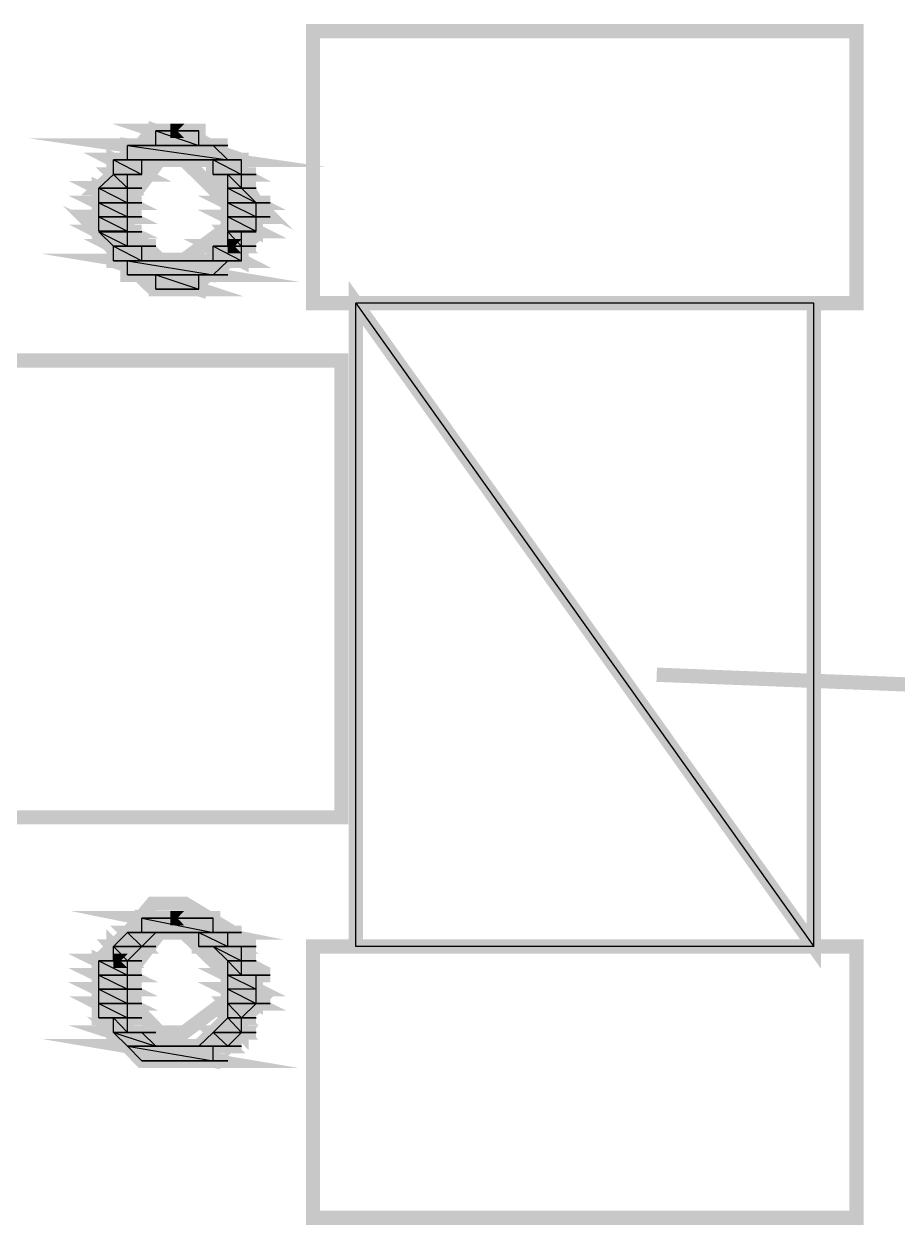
# Model space of a CAD drawing. Header units: metres. Extents: x -593 to 248, y 430 to 1024.
# Drawn here: x -248.905 to -246.314, y 814.563 to 818.125 of the extents above; entities that cross this region are included whole.
import ezdxf

# ---------------------------------------------------------------- set-up
doc = ezdxf.new("R2010")
doc.units = ezdxf.units.M
doc.header["$MEASUREMENT"] = 0
doc.layers.add('C00-00-00-BLACK', color=7, linetype='Continuous')
doc.layers.add('CFF-00-00', color=1, linetype='Continuous')

msp = doc.modelspace()

# ---------------------------------------------------------------- linework, layer by layer
at = {"layer": 'C00-00-00-BLACK', "const_width": 0.0423}
for points in [[(-248.0478, 817.2969), (-246.4368, 817.2969), (-246.4368, 818.1039), (-248.0478, 818.1039), (-248.0478, 817.2969)], [(-248.2168, 817.5529), (-248.2168, 817.5969), (-248.2968, 817.7279), (-248.4278, 817.8079), (-248.4708, 817.8079), (-248.5238, 817.8079), (-248.6828, 817.6179), (-248.6828, 817.5529), (-248.6828, 817.4999), (-248.5238, 817.3419), (-248.4708, 817.3419), (-248.4068, 817.3419), (-248.2168, 817.4999), (-248.2168, 817.5529)], [(-248.3868, 817.8079), (-248.5138, 817.8079), (-248.3868, 817.7649), (-248.3868, 817.8079)], [(-248.5138, 817.8079), (-248.3868, 817.7649), (-248.5138, 817.7649), (-248.5138, 817.8079)], [(-248.4708, 817.8079), (-248.3868, 817.8079), (-248.5138, 817.8079), (-248.4708, 817.8079)], [(-248.4298, 817.8079), (-248.4708, 817.8079), (-248.4298, 817.8079), (-248.4298, 817.8079)], [(-248.4298, 817.8079), (-248.4708, 817.8079), (-248.3868, 817.8079), (-248.4298, 817.8079)], [(-248.3438, 817.7649), (-248.5978, 817.7649), (-248.3008, 817.7219), (-248.3438, 817.7649)], [(-248.5978, 817.7649), (-248.3008, 817.7219), (-248.5978, 817.7219), (-248.5978, 817.7649)], [(-248.5558, 817.7649), (-248.3438, 817.7649), (-248.5978, 817.7649), (-248.5558, 817.7649)], [(-248.5138, 817.7649), (-248.3438, 817.7649), (-248.5558, 817.7649), (-248.5138, 817.7649)], [(-248.5558, 817.7649), (-248.3438, 817.7649), (-248.3008, 817.7649), (-248.5558, 817.7649)], [(-248.3438, 817.7649), (-248.3008, 817.7649), (-248.5558, 817.7649), (-248.3438, 817.7649)], [(-248.3438, 817.7649), (-248.5558, 817.7649), (-248.3438, 817.7649)], [(-248.3868, 817.7649), (-248.5138, 817.7649), (-248.3438, 817.7649), (-248.3868, 817.7649)], [(-248.5558, 817.7219), (-248.6398, 817.7219), (-248.5558, 817.6789), (-248.5558, 817.7219)], [(-248.6398, 817.7219), (-248.5558, 817.6789), (-248.6398, 817.6789), (-248.6398, 817.7219)], [(-248.5978, 817.7219), (-248.5558, 817.7219), (-248.6398, 817.7219), (-248.5978, 817.7219)], [(-248.6398, 817.7219), (-248.5558, 817.7219), (-248.5138, 817.7219), (-248.6398, 817.7219)], [(-248.5558, 817.7219), (-248.5138, 817.7219), (-248.6398, 817.7219), (-248.5558, 817.7219)], [(-248.3008, 817.5529), (-248.3008, 817.5949), (-248.4298, 817.7219), (-248.4708, 817.7219), (-248.5028, 817.7219), (-248.5978, 817.5949), (-248.5978, 817.5529), (-248.5978, 817.5209), (-248.5028, 817.4259), (-248.4708, 817.4259), (-248.4298, 817.4259), (-248.3008, 817.5209), (-248.3008, 817.5529)], [(-248.5978, 817.7219), (-248.3008, 817.7219), (-248.2598, 817.7219), (-248.5978, 817.7219)], [(-248.3008, 817.7219), (-248.2598, 817.7219), (-248.5978, 817.7219), (-248.3008, 817.7219)], [(-248.4708, 817.7219), (-248.4298, 817.7219), (-248.5978, 817.7219), (-248.4708, 817.7219)], [(-248.4708, 817.7219), (-248.5978, 817.7219), (-248.4298, 817.7219), (-248.4708, 817.7219)], [(-248.5138, 817.7219), (-248.4708, 817.7219), (-248.5978, 817.7219), (-248.5138, 817.7219)], [(-248.5138, 817.7219), (-248.5978, 817.7219), (-248.4708, 817.7219), (-248.5138, 817.7219)], [(-248.5138, 817.7219), (-248.5978, 817.7219), (-248.5558, 817.7219), (-248.5138, 817.7219)], [(-248.4298, 817.7219), (-248.3008, 817.7219), (-248.2598, 817.7219), (-248.4298, 817.7219)], [(-248.3008, 817.7219), (-248.2598, 817.7219), (-248.4298, 817.7219), (-248.3008, 817.7219)], [(-248.4298, 817.7219), (-248.3008, 817.7219), (-248.2598, 817.7219), (-248.4298, 817.7219)], [(-248.3008, 817.7219), (-248.2598, 817.7219), (-248.4298, 817.7219), (-248.3008, 817.7219)], [(-248.3008, 817.7219), (-248.4298, 817.7219), (-248.3008, 817.7219)], [(-248.4298, 817.7219), (-248.3008, 817.7219), (-248.3868, 817.7219), (-248.4298, 817.7219)], [(-248.2598, 817.7219), (-248.3438, 817.7219), (-248.2598, 817.6789), (-248.2598, 817.7219)], [(-248.3868, 817.7219), (-248.3008, 817.7219), (-248.2598, 817.7219), (-248.3868, 817.7219)], [(-248.3008, 817.7219), (-248.2598, 817.7219), (-248.3868, 817.7219), (-248.3008, 817.7219)], [(-248.3008, 817.7219), (-248.3868, 817.7219), (-248.2598, 817.7219), (-248.3008, 817.7219)], [(-248.3868, 817.7219), (-248.2598, 817.7219), (-248.3438, 817.7219), (-248.3868, 817.7219)], [(-248.3438, 817.7219), (-248.2598, 817.6789), (-248.3438, 817.6789), (-248.3438, 817.7219)], [(-248.6398, 817.6789), (-248.5978, 817.6379), (-248.6828, 817.6379), (-248.6398, 817.6789)], [(-248.5978, 817.6789), (-248.6398, 817.6789), (-248.5978, 817.6379), (-248.5978, 817.6789)], [(-248.5978, 817.6789), (-248.5558, 817.6789), (-248.6398, 817.6789), (-248.5978, 817.6789)], [(-248.5978, 817.6789), (-248.6398, 817.6789), (-248.5558, 817.6789), (-248.5978, 817.6789)], [(-248.6398, 817.6789), (-248.5978, 817.6789), (-248.5558, 817.6789), (-248.6398, 817.6789)], [(-248.5978, 817.6789), (-248.5558, 817.6789), (-248.6398, 817.6789), (-248.5978, 817.6789)], [(-248.3438, 817.6789), (-248.2598, 817.6789), (-248.2168, 817.6789), (-248.3438, 817.6789)], [(-248.2598, 817.6789), (-248.2168, 817.6789), (-248.3438, 817.6789), (-248.2598, 817.6789)], [(-248.2598, 817.6789), (-248.3438, 817.6789), (-248.2598, 817.6789)], [(-248.3438, 817.6789), (-248.2598, 817.6789), (-248.3008, 817.6789), (-248.3438, 817.6789)], [(-248.2598, 817.6789), (-248.3008, 817.6789), (-248.2598, 817.6379), (-248.2598, 817.6789)], [(-248.3008, 817.6789), (-248.2598, 817.6379), (-248.3008, 817.6379), (-248.3008, 817.6789)], [(-248.6828, 817.6379), (-248.5978, 817.5949), (-248.6828, 817.5949), (-248.6828, 817.6379)], [(-248.2598, 817.6379), (-248.3008, 817.6379), (-248.2168, 817.5949), (-248.2598, 817.6379)], [(-248.3008, 817.6379), (-248.2168, 817.5949), (-248.3008, 817.5949), (-248.3008, 817.6379)], [(-248.5978, 817.6379), (-248.6828, 817.6379), (-248.5978, 817.5949), (-248.5978, 817.6379)], [(-248.6828, 817.6379), (-248.5978, 817.6379), (-248.5558, 817.6379), (-248.6828, 817.6379)], [(-248.5978, 817.6379), (-248.5558, 817.6379), (-248.6828, 817.6379), (-248.5978, 817.6379)], [(-248.6828, 817.6379), (-248.5978, 817.6379), (-248.5558, 817.6379), (-248.6828, 817.6379)], [(-248.5978, 817.6379), (-248.5558, 817.6379), (-248.6828, 817.6379), (-248.5978, 817.6379)], [(-248.6828, 817.5949), (-248.5978, 817.5529), (-248.6828, 817.5529), (-248.6828, 817.5949)], [(-248.3008, 817.6379), (-248.2598, 817.6379), (-248.2168, 817.6379), (-248.3008, 817.6379)], [(-248.2598, 817.6379), (-248.2168, 817.6379), (-248.3008, 817.6379), (-248.2598, 817.6379)], [(-248.3008, 817.5949), (-248.2168, 817.5529), (-248.3008, 817.5529), (-248.3008, 817.5949)], [(-248.5978, 817.5949), (-248.6828, 817.5949), (-248.5978, 817.5529), (-248.5978, 817.5949)], [(-248.6828, 817.5949), (-248.5978, 817.5949), (-248.5558, 817.5949), (-248.6828, 817.5949)], [(-248.5978, 817.5949), (-248.5558, 817.5949), (-248.6828, 817.5949), (-248.5978, 817.5949)], [(-248.2168, 817.5949), (-248.3008, 817.5949), (-248.2168, 817.5529), (-248.2168, 817.5949)], [(-248.3008, 817.5949), (-248.2168, 817.5949), (-248.1748, 817.5949), (-248.3008, 817.5949)], [(-248.2168, 817.5949), (-248.1748, 817.5949), (-248.3008, 817.5949), (-248.2168, 817.5949)], [(-248.6828, 817.5089), (-248.5978, 817.4659), (-248.6398, 817.4659), (-248.6828, 817.5089)], [(-248.5978, 817.5529), (-248.6828, 817.5529), (-248.5978, 817.5109), (-248.5978, 817.5529)], [(-248.6828, 817.5529), (-248.5978, 817.5109), (-248.6828, 817.5109), (-248.6828, 817.5529)], [(-248.6828, 817.5529), (-248.5978, 817.5529), (-248.5558, 817.5529), (-248.6828, 817.5529)], [(-248.5978, 817.5529), (-248.5558, 817.5529), (-248.6828, 817.5529), (-248.5978, 817.5529)], [(-248.2168, 817.5529), (-248.3008, 817.5529), (-248.2168, 817.5109), (-248.2168, 817.5529)], [(-248.3008, 817.5529), (-248.2168, 817.5109), (-248.3008, 817.5109), (-248.3008, 817.5529)], [(-248.3008, 817.5529), (-248.2168, 817.5529), (-248.1748, 817.5529), (-248.3008, 817.5529)], [(-248.2168, 817.5529), (-248.1748, 817.5529), (-248.3008, 817.5529), (-248.2168, 817.5529)], [(-248.3008, 817.5089), (-248.2598, 817.4659), (-248.3008, 817.4659), (-248.3008, 817.5089)], [(-248.5978, 817.5089), (-248.6828, 817.5089), (-248.5978, 817.4659), (-248.5978, 817.5089)], [(-248.6828, 817.5089), (-248.5978, 817.5089), (-248.5558, 817.5089), (-248.6828, 817.5089)], [(-248.5978, 817.5089), (-248.5558, 817.5089), (-248.6828, 817.5089), (-248.5978, 817.5089)], [(-248.6828, 817.5089), (-248.5978, 817.5089), (-248.5558, 817.5089), (-248.6828, 817.5089)], [(-248.5978, 817.5089), (-248.5558, 817.5089), (-248.6828, 817.5089), (-248.5978, 817.5089)], [(-248.2598, 817.5089), (-248.3008, 817.5089), (-248.2598, 817.4659), (-248.2598, 817.5089)], [(-248.2598, 817.5089), (-248.2168, 817.5089), (-248.3008, 817.5089), (-248.2598, 817.5089)], [(-248.2598, 817.5089), (-248.3008, 817.5089), (-248.2168, 817.5089), (-248.2598, 817.5089)], [(-248.3008, 817.5089), (-248.2598, 817.5089), (-248.2168, 817.5089), (-248.3008, 817.5089)], [(-248.2598, 817.5089), (-248.2168, 817.5089), (-248.3008, 817.5089), (-248.2598, 817.5089)], [(-248.5558, 817.4659), (-248.6398, 817.4659), (-248.5558, 817.4229), (-248.5558, 817.4659)], [(-248.6398, 817.4659), (-248.5558, 817.4229), (-248.6398, 817.4229), (-248.6398, 817.4659)], [(-248.6398, 817.4659), (-248.5978, 817.4659), (-248.5558, 817.4659), (-248.6398, 817.4659)], [(-248.5978, 817.4659), (-248.5558, 817.4659), (-248.6398, 817.4659), (-248.5978, 817.4659)], [(-248.5558, 817.4659), (-248.5138, 817.4659), (-248.6398, 817.4659), (-248.5558, 817.4659)], [(-248.5558, 817.4659), (-248.6398, 817.4659), (-248.5978, 817.4659), (-248.5558, 817.4659)], [(-248.2598, 817.4659), (-248.3438, 817.4659), (-248.2598, 817.4229), (-248.2598, 817.4659)], [(-248.3438, 817.4659), (-248.2598, 817.4229), (-248.3438, 817.4229), (-248.3438, 817.4659)], [(-248.3008, 817.4659), (-248.2598, 817.4659), (-248.3438, 817.4659), (-248.3008, 817.4659)], [(-248.3438, 817.4659), (-248.2598, 817.4659), (-248.2168, 817.4659), (-248.3438, 817.4659)], [(-248.2598, 817.4659), (-248.2168, 817.4659), (-248.3438, 817.4659), (-248.2598, 817.4659)], [(-248.2598, 817.4659), (-248.3008, 817.4659), (-248.2598, 817.4659)], [(-248.3008, 817.4229), (-248.5978, 817.4229), (-248.3438, 817.3809), (-248.3008, 817.4229)], [(-248.6398, 817.4229), (-248.5558, 817.4229), (-248.5138, 817.4229), (-248.6398, 817.4229)], [(-248.5558, 817.4229), (-248.5138, 817.4229), (-248.6398, 817.4229), (-248.5558, 817.4229)], [(-248.5558, 817.4229), (-248.6398, 817.4229), (-248.5138, 817.4229), (-248.5558, 817.4229)], [(-248.6398, 817.4229), (-248.5138, 817.4229), (-248.5978, 817.4229), (-248.6398, 817.4229)], [(-248.5978, 817.4229), (-248.3438, 817.3809), (-248.5978, 817.3809), (-248.5978, 817.4229)], [(-248.4708, 817.4229), (-248.4298, 817.4229), (-248.5978, 817.4229), (-248.4708, 817.4229)], [(-248.4708, 817.4229), (-248.5978, 817.4229), (-248.5138, 817.4229), (-248.4708, 817.4229)], [(-248.4298, 817.4229), (-248.3868, 817.4229), (-248.5978, 817.4229), (-248.4298, 817.4229)], [(-248.4298, 817.4229), (-248.5978, 817.4229), (-248.4708, 817.4229), (-248.4298, 817.4229)], [(-248.5978, 817.4229), (-248.3008, 817.4229), (-248.2598, 817.4229), (-248.5978, 817.4229)], [(-248.3008, 817.4229), (-248.2598, 817.4229), (-248.5978, 817.4229), (-248.3008, 817.4229)], [(-248.3868, 817.4229), (-248.3008, 817.4229), (-248.4298, 817.4229), (-248.3868, 817.4229)], [(-248.4298, 817.4229), (-248.3008, 817.4229), (-248.2598, 817.4229), (-248.4298, 817.4229)], [(-248.3008, 817.4229), (-248.2598, 817.4229), (-248.4298, 817.4229), (-248.3008, 817.4229)], [(-248.3438, 817.4229), (-248.3008, 817.4229), (-248.3868, 817.4229), (-248.3438, 817.4229)], [(-248.3868, 817.4229), (-248.3008, 817.4229), (-248.2598, 817.4229), (-248.3868, 817.4229)], [(-248.3008, 817.4229), (-248.2598, 817.4229), (-248.3868, 817.4229), (-248.3008, 817.4229)], [(-248.3008, 817.4229), (-248.3868, 817.4229), (-248.3008, 817.4229)], [(-248.2598, 817.4229), (-248.3438, 817.4229), (-248.3008, 817.4229), (-248.2598, 817.4229)], [(-248.3868, 817.3809), (-248.5138, 817.3809), (-248.3868, 817.3389), (-248.3868, 817.3809)], [(-248.3438, 817.3809), (-248.5978, 817.3809), (-248.3438, 817.3809)], [(-248.5978, 817.3809), (-248.3438, 817.3809), (-248.5558, 817.3809), (-248.5978, 817.3809)], [(-248.5558, 817.3809), (-248.3438, 817.3809), (-248.3008, 817.3809), (-248.5558, 817.3809)], [(-248.3438, 817.3809), (-248.3008, 817.3809), (-248.5558, 817.3809), (-248.3438, 817.3809)], [(-248.3438, 817.3809), (-248.5558, 817.3809), (-248.3868, 817.3809), (-248.3438, 817.3809)], [(-248.5558, 817.3809), (-248.3868, 817.3809), (-248.5138, 817.3809), (-248.5558, 817.3809)], [(-248.5138, 817.3809), (-248.3868, 817.3389), (-248.5138, 817.3389), (-248.5138, 817.3809)], [(-248.4298, 817.3389), (-248.4708, 817.3389), (-248.5138, 817.3389), (-248.4298, 817.3389)], [(-248.5138, 817.3389), (-248.3868, 817.3389), (-248.4298, 817.3389), (-248.5138, 817.3389)], [(-248.4298, 817.3389), (-248.3868, 817.3389), (-248.4708, 817.3389), (-248.4298, 817.3389)], [(-247.9208, 817.2969), (-246.5628, 815.3889), (-247.9208, 815.3889), (-247.9208, 817.2969)], [(-246.5628, 817.2969), (-247.9208, 817.2969), (-246.5628, 815.3889), (-246.5628, 817.2969)], [(-248.2168, 815.2619), (-248.2168, 815.3069), (-248.2968, 815.4369), (-248.4278, 815.5159), (-248.4708, 815.5159), (-248.5238, 815.5159), (-248.6828, 815.3259), (-248.6828, 815.2619), (-248.6828, 815.2099), (-248.5238, 815.0499), (-248.4708, 815.0499), (-248.4068, 815.0499), (-248.2168, 815.2099), (-248.2168, 815.2619)], [(-248.3438, 815.4729), (-248.5558, 815.4729), (-248.3438, 815.4299), (-248.3438, 815.4729)], [(-248.5558, 815.4729), (-248.3438, 815.4299), (-248.5558, 815.4299), (-248.5558, 815.4729)], [(-248.5138, 815.4729), (-248.3438, 815.4729), (-248.5558, 815.4729), (-248.5138, 815.4729)], [(-248.4708, 815.4729), (-248.3868, 815.4729), (-248.5138, 815.4729), (-248.4708, 815.4729)], [(-248.5138, 815.4729), (-248.3868, 815.4729), (-248.3438, 815.4729), (-248.5138, 815.4729)], [(-248.3868, 815.4729), (-248.3438, 815.4729), (-248.5138, 815.4729), (-248.3868, 815.4729)], [(-248.3868, 815.4729), (-248.5138, 815.4729), (-248.3438, 815.4729), (-248.3868, 815.4729)], [(-248.4298, 815.4729), (-248.4708, 815.4729), (-248.4298, 815.4729), (-248.4298, 815.4729)], [(-248.4298, 815.4729), (-248.4708, 815.4729), (-248.3868, 815.4729), (-248.4298, 815.4729)], [(-248.5978, 815.4299), (-248.5558, 815.3889), (-248.6398, 815.3889), (-248.5978, 815.4299)], [(-248.3438, 815.3889), (-248.2598, 815.3459), (-248.3008, 815.3459), (-248.3438, 815.3889)], [(-248.3868, 815.4299), (-248.3008, 815.3889), (-248.3868, 815.3889), (-248.3868, 815.4299)], [(-248.6398, 815.3889), (-248.5978, 815.3459), (-248.6398, 815.3459), (-248.6398, 815.3889)], [(-248.5138, 815.4299), (-248.5978, 815.4299), (-248.5558, 815.3889), (-248.5138, 815.4299)], [(-248.3008, 815.2619), (-248.3008, 815.3049), (-248.4298, 815.4299), (-248.4708, 815.4299), (-248.5028, 815.4299), (-248.5978, 815.3049), (-248.5978, 815.2619), (-248.5978, 815.2309), (-248.5028, 815.1339), (-248.4708, 815.1339), (-248.4298, 815.1339), (-248.3008, 815.2309), (-248.3008, 815.2619)], [(-248.5558, 815.4299), (-248.3438, 815.4299), (-248.5978, 815.4299), (-248.5558, 815.4299)], [(-248.3008, 815.4299), (-248.2598, 815.4299), (-248.5978, 815.4299), (-248.3008, 815.4299)], [(-248.3008, 815.4299), (-248.5978, 815.4299), (-248.3438, 815.4299), (-248.3008, 815.4299)], [(-248.5978, 815.4299), (-248.3008, 815.4299), (-248.2598, 815.4299), (-248.5978, 815.4299)], [(-248.3008, 815.4299), (-248.2598, 815.4299), (-248.5978, 815.4299), (-248.3008, 815.4299)], [(-248.4708, 815.4299), (-248.4298, 815.4299), (-248.5978, 815.4299), (-248.4708, 815.4299)], [(-248.4708, 815.4299), (-248.5978, 815.4299), (-248.4298, 815.4299), (-248.4708, 815.4299)], [(-248.5138, 815.4299), (-248.4708, 815.4299), (-248.5978, 815.4299), (-248.5138, 815.4299)], [(-248.5138, 815.4299), (-248.5978, 815.4299), (-248.4708, 815.4299), (-248.5138, 815.4299)], [(-248.3438, 815.4299), (-248.5558, 815.4299), (-248.3438, 815.4299)], [(-248.3008, 815.4299), (-248.3868, 815.4299), (-248.3008, 815.3889), (-248.3008, 815.4299)], [(-248.4298, 815.4299), (-248.3008, 815.4299), (-248.2598, 815.4299), (-248.4298, 815.4299)], [(-248.3008, 815.4299), (-248.2598, 815.4299), (-248.4298, 815.4299), (-248.3008, 815.4299)], [(-248.3008, 815.4299), (-248.4298, 815.4299), (-248.3008, 815.4299)], [(-248.4298, 815.4299), (-248.3008, 815.4299), (-248.3868, 815.4299), (-248.4298, 815.4299)], [(-248.5558, 815.3889), (-248.6398, 815.3889), (-248.5978, 815.3459), (-248.5558, 815.3889)], [(-248.6398, 815.3889), (-248.5558, 815.3889), (-248.5138, 815.3889), (-248.6398, 815.3889)], [(-248.5558, 815.3889), (-248.5138, 815.3889), (-248.6398, 815.3889), (-248.5558, 815.3889)], [(-248.6398, 815.3889), (-248.5558, 815.3889), (-248.5138, 815.3889), (-248.6398, 815.3889)], [(-248.5558, 815.3889), (-248.5138, 815.3889), (-248.6398, 815.3889), (-248.5558, 815.3889)], [(-248.2598, 815.3889), (-248.3438, 815.3889), (-248.2598, 815.3459), (-248.2598, 815.3889)], [(-248.3008, 815.3889), (-248.3868, 815.3889), (-248.2598, 815.3889), (-248.3008, 815.3889)], [(-248.3868, 815.3889), (-248.2598, 815.3889), (-248.3438, 815.3889), (-248.3868, 815.3889)], [(-248.3438, 815.3889), (-248.2598, 815.3889), (-248.2168, 815.3889), (-248.3438, 815.3889)], [(-248.2598, 815.3889), (-248.2168, 815.3889), (-248.3438, 815.3889), (-248.2598, 815.3889)], [(-248.3438, 815.3889), (-248.2598, 815.3889), (-248.2168, 815.3889), (-248.3438, 815.3889)], [(-248.2598, 815.3889), (-248.2168, 815.3889), (-248.3438, 815.3889), (-248.2598, 815.3889)], [(-248.3008, 815.3459), (-248.2598, 815.3039), (-248.3008, 815.3039), (-248.3008, 815.3459)], [(-248.0478, 814.5839), (-246.4368, 814.5839), (-246.4368, 815.3889), (-248.0478, 815.3889), (-248.0478, 814.5839)], [(-248.5978, 815.3459), (-248.6828, 815.3459), (-248.5978, 815.3039), (-248.5978, 815.3459)], [(-248.6828, 815.3459), (-248.5978, 815.3039), (-248.6828, 815.3039), (-248.6828, 815.3459)], [(-248.6398, 815.3459), (-248.5978, 815.3459), (-248.6828, 815.3459), (-248.6398, 815.3459)], [(-248.6398, 815.3459), (-248.5978, 815.3459), (-248.5558, 815.3459), (-248.6398, 815.3459)], [(-248.5978, 815.3459), (-248.5558, 815.3459), (-248.6398, 815.3459), (-248.5978, 815.3459)], [(-248.5978, 815.3459), (-248.6398, 815.3459), (-248.5978, 815.3459)], [(-248.2598, 815.3459), (-248.3008, 815.3459), (-248.2598, 815.3039), (-248.2598, 815.3459)], [(-248.3008, 815.3459), (-248.2598, 815.3459), (-248.2168, 815.3459), (-248.3008, 815.3459)], [(-248.2598, 815.3459), (-248.2168, 815.3459), (-248.3008, 815.3459), (-248.2598, 815.3459)], [(-248.5978, 815.3039), (-248.6828, 815.3039), (-248.5978, 815.2619), (-248.5978, 815.3039)], [(-248.6828, 815.3039), (-248.5978, 815.2619), (-248.6828, 815.2619), (-248.6828, 815.3039)], [(-248.6828, 815.3039), (-248.5978, 815.3039), (-248.5558, 815.3039), (-248.6828, 815.3039)], [(-248.5978, 815.3039), (-248.5558, 815.3039), (-248.6828, 815.3039), (-248.5978, 815.3039)], [(-248.2168, 815.3039), (-248.3008, 815.3039), (-248.2168, 815.2619), (-248.2168, 815.3039)], [(-248.3008, 815.3039), (-248.2168, 815.2619), (-248.3008, 815.2619), (-248.3008, 815.3039)], [(-248.2168, 815.3039), (-248.1748, 815.3039), (-248.3008, 815.3039), (-248.2168, 815.3039)], [(-248.2168, 815.3039), (-248.3008, 815.3039), (-248.2598, 815.3039), (-248.2168, 815.3039)], [(-248.3008, 815.3039), (-248.2168, 815.3039), (-248.1748, 815.3039), (-248.3008, 815.3039)], [(-248.2168, 815.3039), (-248.1748, 815.3039), (-248.3008, 815.3039), (-248.2168, 815.3039)], [(-248.5978, 815.2619), (-248.6828, 815.2619), (-248.5978, 815.2199), (-248.5978, 815.2619)], [(-248.6828, 815.2619), (-248.5978, 815.2199), (-248.6828, 815.2199), (-248.6828, 815.2619)], [(-248.6828, 815.2619), (-248.5978, 815.2619), (-248.5558, 815.2619), (-248.6828, 815.2619)], [(-248.5978, 815.2619), (-248.5558, 815.2619), (-248.6828, 815.2619), (-248.5978, 815.2619)], [(-248.6828, 815.2619), (-248.5978, 815.2619), (-248.5558, 815.2619), (-248.6828, 815.2619)], [(-248.5978, 815.2619), (-248.5558, 815.2619), (-248.6828, 815.2619), (-248.5978, 815.2619)], [(-248.2168, 815.2619), (-248.3008, 815.2619), (-248.2168, 815.2199), (-248.2168, 815.2619)], [(-248.3008, 815.2619), (-248.2168, 815.2199), (-248.3008, 815.2199), (-248.3008, 815.2619)], [(-248.5978, 815.2199), (-248.6828, 815.2199), (-248.5978, 815.1769), (-248.5978, 815.2199)], [(-248.6828, 815.2199), (-248.5978, 815.1769), (-248.6828, 815.1769), (-248.6828, 815.2199)], [(-248.6828, 815.2199), (-248.5978, 815.2199), (-248.5558, 815.2199), (-248.6828, 815.2199)], [(-248.5978, 815.2199), (-248.5558, 815.2199), (-248.6828, 815.2199), (-248.5978, 815.2199)], [(-248.2168, 815.2199), (-248.3008, 815.2199), (-248.2598, 815.1769), (-248.2168, 815.2199)], [(-248.3008, 815.2199), (-248.2598, 815.1769), (-248.3008, 815.1769), (-248.3008, 815.2199)], [(-248.3008, 815.2199), (-248.2168, 815.2199), (-248.1748, 815.2199), (-248.3008, 815.2199)], [(-248.2168, 815.2199), (-248.1748, 815.2199), (-248.3008, 815.2199), (-248.2168, 815.2199)], [(-248.6398, 815.1769), (-248.5978, 815.1339), (-248.6398, 815.1339), (-248.6398, 815.1769)], [(-248.3008, 815.1769), (-248.2598, 815.1339), (-248.3438, 815.1339), (-248.3008, 815.1769)], [(-248.6398, 815.1339), (-248.5138, 815.0929), (-248.5978, 815.0929), (-248.6398, 815.1339)], [(-248.6828, 815.1769), (-248.5978, 815.1769), (-248.5558, 815.1769), (-248.6828, 815.1769)], [(-248.5978, 815.1769), (-248.5558, 815.1769), (-248.6828, 815.1769), (-248.5978, 815.1769)], [(-248.5978, 815.1769), (-248.6828, 815.1769), (-248.5978, 815.1769)], [(-248.6828, 815.1769), (-248.5978, 815.1769), (-248.6398, 815.1769), (-248.6828, 815.1769)], [(-248.5978, 815.1769), (-248.6398, 815.1769), (-248.5978, 815.1339), (-248.5978, 815.1769)], [(-248.2598, 815.1769), (-248.3008, 815.1769), (-248.2598, 815.1339), (-248.2598, 815.1769)], [(-248.3008, 815.1769), (-248.2598, 815.1769), (-248.2168, 815.1769), (-248.3008, 815.1769)], [(-248.2598, 815.1769), (-248.2168, 815.1769), (-248.3008, 815.1769), (-248.2598, 815.1769)], [(-248.3008, 815.1769), (-248.2598, 815.1769), (-248.2168, 815.1769), (-248.3008, 815.1769)], [(-248.2598, 815.1769), (-248.2168, 815.1769), (-248.3008, 815.1769), (-248.2598, 815.1769)], [(-248.5558, 815.1339), (-248.6398, 815.1339), (-248.5138, 815.0929), (-248.5558, 815.1339)], [(-248.5558, 815.1339), (-248.5138, 815.1339), (-248.6398, 815.1339), (-248.5558, 815.1339)], [(-248.5558, 815.1339), (-248.6398, 815.1339), (-248.5978, 815.1339), (-248.5558, 815.1339)], [(-248.6398, 815.1339), (-248.5558, 815.1339), (-248.5138, 815.1339), (-248.6398, 815.1339)], [(-248.5558, 815.1339), (-248.5138, 815.1339), (-248.6398, 815.1339), (-248.5558, 815.1339)], [(-248.6398, 815.1339), (-248.5558, 815.1339), (-248.5138, 815.1339), (-248.6398, 815.1339)], [(-248.5558, 815.1339), (-248.5138, 815.1339), (-248.6398, 815.1339), (-248.5558, 815.1339)], [(-248.3438, 815.1339), (-248.3008, 815.0929), (-248.3868, 815.0929), (-248.3438, 815.1339)], [(-248.2598, 815.1339), (-248.3438, 815.1339), (-248.3008, 815.0929), (-248.2598, 815.1339)], [(-248.3438, 815.1339), (-248.2598, 815.1339), (-248.2168, 815.1339), (-248.3438, 815.1339)], [(-248.2598, 815.1339), (-248.2168, 815.1339), (-248.3438, 815.1339), (-248.2598, 815.1339)], [(-248.3438, 815.1339), (-248.2598, 815.1339), (-248.2168, 815.1339), (-248.3438, 815.1339)], [(-248.2598, 815.1339), (-248.2168, 815.1339), (-248.3438, 815.1339), (-248.2598, 815.1339)], [(-248.3438, 815.0929), (-248.5978, 815.0929), (-248.3438, 815.0499), (-248.3438, 815.0929)], [(-248.5978, 815.0929), (-248.3438, 815.0499), (-248.5558, 815.0499), (-248.5978, 815.0929)], [(-248.4708, 815.0929), (-248.4298, 815.0929), (-248.5978, 815.0929), (-248.4708, 815.0929)], [(-248.4708, 815.0929), (-248.5978, 815.0929), (-248.5138, 815.0929), (-248.4708, 815.0929)], [(-248.4298, 815.0929), (-248.3868, 815.0929), (-248.5978, 815.0929), (-248.4298, 815.0929)], [(-248.4298, 815.0929), (-248.5978, 815.0929), (-248.4708, 815.0929), (-248.4298, 815.0929)], [(-248.5978, 815.0929), (-248.3008, 815.0929), (-248.2598, 815.0929), (-248.5978, 815.0929)], [(-248.3008, 815.0929), (-248.2598, 815.0929), (-248.5978, 815.0929), (-248.3008, 815.0929)], [(-248.3438, 815.0929), (-248.3008, 815.0929), (-248.5978, 815.0929), (-248.3438, 815.0929)], [(-248.3438, 815.0929), (-248.5978, 815.0929), (-248.3008, 815.0929), (-248.3438, 815.0929)], [(-248.3868, 815.0929), (-248.3008, 815.0929), (-248.4298, 815.0929), (-248.3868, 815.0929)], [(-248.4298, 815.0929), (-248.3008, 815.0929), (-248.2598, 815.0929), (-248.4298, 815.0929)], [(-248.3008, 815.0929), (-248.2598, 815.0929), (-248.4298, 815.0929), (-248.3008, 815.0929)], [(-248.4298, 815.0929), (-248.3008, 815.0929), (-248.2598, 815.0929), (-248.4298, 815.0929)], [(-248.3008, 815.0929), (-248.2598, 815.0929), (-248.4298, 815.0929), (-248.3008, 815.0929)], [(-248.3868, 815.0929), (-248.3008, 815.0929), (-248.2598, 815.0929), (-248.3868, 815.0929)], [(-248.3008, 815.0929), (-248.2598, 815.0929), (-248.3868, 815.0929), (-248.3008, 815.0929)], [(-248.3008, 815.0929), (-248.3868, 815.0929), (-248.3008, 815.0929)], [(-248.5558, 815.0499), (-248.3438, 815.0499), (-248.3008, 815.0499), (-248.5558, 815.0499)], [(-248.3438, 815.0499), (-248.3008, 815.0499), (-248.5558, 815.0499), (-248.3438, 815.0499)], [(-248.3438, 815.0499), (-248.5558, 815.0499), (-248.3868, 815.0499), (-248.3438, 815.0499)], [(-248.5558, 815.0499), (-248.3868, 815.0499), (-248.5138, 815.0499), (-248.5558, 815.0499)], [(-248.5138, 815.0499), (-248.3868, 815.0499), (-248.3438, 815.0499), (-248.5138, 815.0499)], [(-248.3868, 815.0499), (-248.3438, 815.0499), (-248.5138, 815.0499), (-248.3868, 815.0499)], [(-248.4298, 815.0499), (-248.4708, 815.0499), (-248.5138, 815.0499), (-248.4298, 815.0499)], [(-248.5138, 815.0499), (-248.3868, 815.0499), (-248.4298, 815.0499), (-248.5138, 815.0499)], [(-248.4298, 815.0499), (-248.3868, 815.0499), (-248.4708, 815.0499), (-248.4298, 815.0499)]]:
    msp.add_lwpolyline(points, close=True, dxfattribs=at)
at = {"layer": 'C00-00-00-BLACK'}
for points in [[(-248.4708, 817.8079), (-248.3868, 817.8079), (-248.5138, 817.8079), (-248.4708, 817.8079)], [(-248.3868, 817.8079), (-248.5138, 817.8079), (-248.3868, 817.7649), (-248.3868, 817.8079)], [(-248.5138, 817.8079), (-248.3868, 817.7649), (-248.5138, 817.7649), (-248.5138, 817.8079)], [(-248.4298, 817.8079), (-248.4708, 817.8079), (-248.4298, 817.8079), (-248.4298, 817.8079)], [(-248.4298, 817.8079), (-248.4708, 817.8079), (-248.3868, 817.8079), (-248.4298, 817.8079)], [(-248.5558, 817.7649), (-248.3438, 817.7649), (-248.5978, 817.7649), (-248.5558, 817.7649)], [(-248.3438, 817.7649), (-248.5978, 817.7649), (-248.3008, 817.7219), (-248.3438, 817.7649)], [(-248.5978, 817.7649), (-248.3008, 817.7219), (-248.5978, 817.7219), (-248.5978, 817.7649)], [(-248.5138, 817.7649), (-248.3438, 817.7649), (-248.5558, 817.7649), (-248.5138, 817.7649)], [(-248.5558, 817.7649), (-248.3438, 817.7649), (-248.3008, 817.7649), (-248.5558, 817.7649)], [(-248.3438, 817.7649), (-248.3008, 817.7649), (-248.5558, 817.7649), (-248.3438, 817.7649)], [(-248.3438, 817.7649), (-248.5558, 817.7649), (-248.3438, 817.7649)], [(-248.3868, 817.7649), (-248.5138, 817.7649), (-248.3438, 817.7649), (-248.3868, 817.7649)], [(-248.5978, 817.7219), (-248.5558, 817.7219), (-248.6398, 817.7219), (-248.5978, 817.7219)], [(-248.6398, 817.7219), (-248.5558, 817.7219), (-248.5138, 817.7219), (-248.6398, 817.7219)], [(-248.5558, 817.7219), (-248.5138, 817.7219), (-248.6398, 817.7219), (-248.5558, 817.7219)], [(-248.5558, 817.7219), (-248.6398, 817.7219), (-248.5558, 817.6789), (-248.5558, 817.7219)], [(-248.6398, 817.7219), (-248.5558, 817.6789), (-248.6398, 817.6789), (-248.6398, 817.7219)], [(-248.5978, 817.7219), (-248.3008, 817.7219), (-248.2598, 817.7219), (-248.5978, 817.7219)], [(-248.3008, 817.7219), (-248.2598, 817.7219), (-248.5978, 817.7219), (-248.3008, 817.7219)], [(-248.4708, 817.7219), (-248.4298, 817.7219), (-248.5978, 817.7219), (-248.4708, 817.7219)], [(-248.4708, 817.7219), (-248.5978, 817.7219), (-248.4298, 817.7219), (-248.4708, 817.7219)], [(-248.5138, 817.7219), (-248.4708, 817.7219), (-248.5978, 817.7219), (-248.5138, 817.7219)], [(-248.5138, 817.7219), (-248.5978, 817.7219), (-248.4708, 817.7219), (-248.5138, 817.7219)], [(-248.5138, 817.7219), (-248.5978, 817.7219), (-248.5558, 817.7219), (-248.5138, 817.7219)], [(-248.4298, 817.7219), (-248.3008, 817.7219), (-248.2598, 817.7219), (-248.4298, 817.7219)], [(-248.3008, 817.7219), (-248.2598, 817.7219), (-248.4298, 817.7219), (-248.3008, 817.7219)], [(-248.4298, 817.7219), (-248.3008, 817.7219), (-248.2598, 817.7219), (-248.4298, 817.7219)], [(-248.3008, 817.7219), (-248.2598, 817.7219), (-248.4298, 817.7219), (-248.3008, 817.7219)], [(-248.3008, 817.7219), (-248.4298, 817.7219), (-248.3008, 817.7219)], [(-248.4298, 817.7219), (-248.3008, 817.7219), (-248.3868, 817.7219), (-248.4298, 817.7219)], [(-248.3868, 817.7219), (-248.3008, 817.7219), (-248.2598, 817.7219), (-248.3868, 817.7219)], [(-248.3008, 817.7219), (-248.2598, 817.7219), (-248.3868, 817.7219), (-248.3008, 817.7219)], [(-248.3008, 817.7219), (-248.3868, 817.7219), (-248.2598, 817.7219), (-248.3008, 817.7219)], [(-248.3868, 817.7219), (-248.2598, 817.7219), (-248.3438, 817.7219), (-248.3868, 817.7219)], [(-248.2598, 817.7219), (-248.3438, 817.7219), (-248.2598, 817.6789), (-248.2598, 817.7219)], [(-248.3438, 817.7219), (-248.2598, 817.6789), (-248.3438, 817.6789), (-248.3438, 817.7219)], [(-248.6398, 817.6789), (-248.5978, 817.6379), (-248.6828, 817.6379), (-248.6398, 817.6789)], [(-248.5978, 817.6789), (-248.5558, 817.6789), (-248.6398, 817.6789), (-248.5978, 817.6789)], [(-248.5978, 817.6789), (-248.6398, 817.6789), (-248.5558, 817.6789), (-248.5978, 817.6789)], [(-248.6398, 817.6789), (-248.5978, 817.6789), (-248.5558, 817.6789), (-248.6398, 817.6789)], [(-248.5978, 817.6789), (-248.5558, 817.6789), (-248.6398, 817.6789), (-248.5978, 817.6789)], [(-248.5978, 817.6789), (-248.6398, 817.6789), (-248.5978, 817.6379), (-248.5978, 817.6789)], [(-248.3438, 817.6789), (-248.2598, 817.6789), (-248.2168, 817.6789), (-248.3438, 817.6789)], [(-248.2598, 817.6789), (-248.2168, 817.6789), (-248.3438, 817.6789), (-248.2598, 817.6789)], [(-248.2598, 817.6789), (-248.3438, 817.6789), (-248.2598, 817.6789)], [(-248.3438, 817.6789), (-248.2598, 817.6789), (-248.3008, 817.6789), (-248.3438, 817.6789)], [(-248.2598, 817.6789), (-248.3008, 817.6789), (-248.2598, 817.6379), (-248.2598, 817.6789)], [(-248.3008, 817.6789), (-248.2598, 817.6379), (-248.3008, 817.6379), (-248.3008, 817.6789)], [(-248.6828, 817.6379), (-248.5978, 817.6379), (-248.5558, 817.6379), (-248.6828, 817.6379)], [(-248.5978, 817.6379), (-248.5558, 817.6379), (-248.6828, 817.6379), (-248.5978, 817.6379)], [(-248.6828, 817.6379), (-248.5978, 817.6379), (-248.5558, 817.6379), (-248.6828, 817.6379)], [(-248.5978, 817.6379), (-248.5558, 817.6379), (-248.6828, 817.6379), (-248.5978, 817.6379)], [(-248.5978, 817.6379), (-248.6828, 817.6379), (-248.5978, 817.5949), (-248.5978, 817.6379)], [(-248.6828, 817.6379), (-248.5978, 817.5949), (-248.6828, 817.5949), (-248.6828, 817.6379)], [(-248.3008, 817.6379), (-248.2598, 817.6379), (-248.2168, 817.6379), (-248.3008, 817.6379)], [(-248.2598, 817.6379), (-248.2168, 817.6379), (-248.3008, 817.6379), (-248.2598, 817.6379)], [(-248.2598, 817.6379), (-248.3008, 817.6379), (-248.2168, 817.5949), (-248.2598, 817.6379)], [(-248.3008, 817.6379), (-248.2168, 817.5949), (-248.3008, 817.5949), (-248.3008, 817.6379)], [(-248.6828, 817.5949), (-248.5978, 817.5949), (-248.5558, 817.5949), (-248.6828, 817.5949)], [(-248.5978, 817.5949), (-248.5558, 817.5949), (-248.6828, 817.5949), (-248.5978, 817.5949)], [(-248.5978, 817.5949), (-248.6828, 817.5949), (-248.5978, 817.5529), (-248.5978, 817.5949)], [(-248.6828, 817.5949), (-248.5978, 817.5529), (-248.6828, 817.5529), (-248.6828, 817.5949)], [(-248.3008, 817.5949), (-248.2168, 817.5949), (-248.1748, 817.5949), (-248.3008, 817.5949)], [(-248.2168, 817.5949), (-248.1748, 817.5949), (-248.3008, 817.5949), (-248.2168, 817.5949)], [(-248.2168, 817.5949), (-248.3008, 817.5949), (-248.2168, 817.5529), (-248.2168, 817.5949)], [(-248.3008, 817.5949), (-248.2168, 817.5529), (-248.3008, 817.5529), (-248.3008, 817.5949)], [(-248.6828, 817.5529), (-248.5978, 817.5529), (-248.5558, 817.5529), (-248.6828, 817.5529)], [(-248.5978, 817.5529), (-248.5558, 817.5529), (-248.6828, 817.5529), (-248.5978, 817.5529)], [(-248.5978, 817.5529), (-248.6828, 817.5529), (-248.5978, 817.5109), (-248.5978, 817.5529)], [(-248.6828, 817.5529), (-248.5978, 817.5109), (-248.6828, 817.5109), (-248.6828, 817.5529)], [(-248.3008, 817.5529), (-248.2168, 817.5529), (-248.1748, 817.5529), (-248.3008, 817.5529)], [(-248.2168, 817.5529), (-248.1748, 817.5529), (-248.3008, 817.5529), (-248.2168, 817.5529)], [(-248.2168, 817.5529), (-248.3008, 817.5529), (-248.2168, 817.5109), (-248.2168, 817.5529)], [(-248.3008, 817.5529), (-248.2168, 817.5109), (-248.3008, 817.5109), (-248.3008, 817.5529)], [(-248.6828, 817.5089), (-248.5978, 817.5089), (-248.5558, 817.5089), (-248.6828, 817.5089)], [(-248.5978, 817.5089), (-248.5558, 817.5089), (-248.6828, 817.5089), (-248.5978, 817.5089)], [(-248.6828, 817.5089), (-248.5978, 817.5089), (-248.5558, 817.5089), (-248.6828, 817.5089)], [(-248.5978, 817.5089), (-248.5558, 817.5089), (-248.6828, 817.5089), (-248.5978, 817.5089)], [(-248.5978, 817.5089), (-248.6828, 817.5089), (-248.5978, 817.4659), (-248.5978, 817.5089)], [(-248.6828, 817.5089), (-248.5978, 817.4659), (-248.6398, 817.4659), (-248.6828, 817.5089)], [(-248.2598, 817.5089), (-248.2168, 817.5089), (-248.3008, 817.5089), (-248.2598, 817.5089)], [(-248.2598, 817.5089), (-248.3008, 817.5089), (-248.2168, 817.5089), (-248.2598, 817.5089)], [(-248.3008, 817.5089), (-248.2598, 817.5089), (-248.2168, 817.5089), (-248.3008, 817.5089)], [(-248.2598, 817.5089), (-248.2168, 817.5089), (-248.3008, 817.5089), (-248.2598, 817.5089)], [(-248.2598, 817.5089), (-248.3008, 817.5089), (-248.2598, 817.4659), (-248.2598, 817.5089)], [(-248.3008, 817.5089), (-248.2598, 817.4659), (-248.3008, 817.4659), (-248.3008, 817.5089)], [(-248.6398, 817.4659), (-248.5978, 817.4659), (-248.5558, 817.4659), (-248.6398, 817.4659)], [(-248.5978, 817.4659), (-248.5558, 817.4659), (-248.6398, 817.4659), (-248.5978, 817.4659)], [(-248.5558, 817.4659), (-248.5138, 817.4659), (-248.6398, 817.4659), (-248.5558, 817.4659)], [(-248.5558, 817.4659), (-248.6398, 817.4659), (-248.5978, 817.4659), (-248.5558, 817.4659)], [(-248.5558, 817.4659), (-248.6398, 817.4659), (-248.5558, 817.4229), (-248.5558, 817.4659)], [(-248.6398, 817.4659), (-248.5558, 817.4229), (-248.6398, 817.4229), (-248.6398, 817.4659)], [(-248.3008, 817.4659), (-248.2598, 817.4659), (-248.3438, 817.4659), (-248.3008, 817.4659)], [(-248.3438, 817.4659), (-248.2598, 817.4659), (-248.2168, 817.4659), (-248.3438, 817.4659)], [(-248.2598, 817.4659), (-248.2168, 817.4659), (-248.3438, 817.4659), (-248.2598, 817.4659)], [(-248.2598, 817.4659), (-248.3438, 817.4659), (-248.2598, 817.4229), (-248.2598, 817.4659)], [(-248.3438, 817.4659), (-248.2598, 817.4229), (-248.3438, 817.4229), (-248.3438, 817.4659)], [(-248.2598, 817.4659), (-248.3008, 817.4659), (-248.2598, 817.4659)], [(-248.6398, 817.4229), (-248.5558, 817.4229), (-248.5138, 817.4229), (-248.6398, 817.4229)], [(-248.5558, 817.4229), (-248.5138, 817.4229), (-248.6398, 817.4229), (-248.5558, 817.4229)], [(-248.5558, 817.4229), (-248.6398, 817.4229), (-248.5138, 817.4229), (-248.5558, 817.4229)], [(-248.6398, 817.4229), (-248.5138, 817.4229), (-248.5978, 817.4229), (-248.6398, 817.4229)], [(-248.4708, 817.4229), (-248.4298, 817.4229), (-248.5978, 817.4229), (-248.4708, 817.4229)], [(-248.4708, 817.4229), (-248.5978, 817.4229), (-248.5138, 817.4229), (-248.4708, 817.4229)], [(-248.4298, 817.4229), (-248.3868, 817.4229), (-248.5978, 817.4229), (-248.4298, 817.4229)], [(-248.4298, 817.4229), (-248.5978, 817.4229), (-248.4708, 817.4229), (-248.4298, 817.4229)], [(-248.5978, 817.4229), (-248.3008, 817.4229), (-248.2598, 817.4229), (-248.5978, 817.4229)], [(-248.3008, 817.4229), (-248.2598, 817.4229), (-248.5978, 817.4229), (-248.3008, 817.4229)], [(-248.3008, 817.4229), (-248.5978, 817.4229), (-248.3438, 817.3809), (-248.3008, 817.4229)], [(-248.5978, 817.4229), (-248.3438, 817.3809), (-248.5978, 817.3809), (-248.5978, 817.4229)], [(-248.3868, 817.4229), (-248.3008, 817.4229), (-248.4298, 817.4229), (-248.3868, 817.4229)], [(-248.4298, 817.4229), (-248.3008, 817.4229), (-248.2598, 817.4229), (-248.4298, 817.4229)], [(-248.3008, 817.4229), (-248.2598, 817.4229), (-248.4298, 817.4229), (-248.3008, 817.4229)], [(-248.3438, 817.4229), (-248.3008, 817.4229), (-248.3868, 817.4229), (-248.3438, 817.4229)], [(-248.3868, 817.4229), (-248.3008, 817.4229), (-248.2598, 817.4229), (-248.3868, 817.4229)], [(-248.3008, 817.4229), (-248.2598, 817.4229), (-248.3868, 817.4229), (-248.3008, 817.4229)], [(-248.3008, 817.4229), (-248.3868, 817.4229), (-248.3008, 817.4229)], [(-248.2598, 817.4229), (-248.3438, 817.4229), (-248.3008, 817.4229), (-248.2598, 817.4229)], [(-248.3438, 817.3809), (-248.5978, 817.3809), (-248.3438, 817.3809)], [(-248.5978, 817.3809), (-248.3438, 817.3809), (-248.5558, 817.3809), (-248.5978, 817.3809)], [(-248.5558, 817.3809), (-248.3438, 817.3809), (-248.3008, 817.3809), (-248.5558, 817.3809)], [(-248.3438, 817.3809), (-248.3008, 817.3809), (-248.5558, 817.3809), (-248.3438, 817.3809)], [(-248.3438, 817.3809), (-248.5558, 817.3809), (-248.3868, 817.3809), (-248.3438, 817.3809)], [(-248.5558, 817.3809), (-248.3868, 817.3809), (-248.5138, 817.3809), (-248.5558, 817.3809)], [(-248.3868, 817.3809), (-248.5138, 817.3809), (-248.3868, 817.3389), (-248.3868, 817.3809)], [(-248.5138, 817.3809), (-248.3868, 817.3389), (-248.5138, 817.3389), (-248.5138, 817.3809)], [(-248.4298, 817.3389), (-248.4708, 817.3389), (-248.5138, 817.3389), (-248.4298, 817.3389)], [(-248.5138, 817.3389), (-248.3868, 817.3389), (-248.4298, 817.3389), (-248.5138, 817.3389)], [(-248.4298, 817.3389), (-248.3868, 817.3389), (-248.4708, 817.3389), (-248.4298, 817.3389)], [(-246.5628, 817.2969), (-247.9208, 817.2969), (-246.5628, 815.3889), (-246.5628, 817.2969)], [(-247.9208, 817.2969), (-246.5628, 815.3889), (-247.9208, 815.3889), (-247.9208, 817.2969)], [(-248.5138, 815.4729), (-248.3438, 815.4729), (-248.5558, 815.4729), (-248.5138, 815.4729)], [(-248.3438, 815.4729), (-248.5558, 815.4729), (-248.3438, 815.4299), (-248.3438, 815.4729)], [(-248.5558, 815.4729), (-248.3438, 815.4299), (-248.5558, 815.4299), (-248.5558, 815.4729)], [(-248.4708, 815.4729), (-248.3868, 815.4729), (-248.5138, 815.4729), (-248.4708, 815.4729)], [(-248.5138, 815.4729), (-248.3868, 815.4729), (-248.3438, 815.4729), (-248.5138, 815.4729)], [(-248.3868, 815.4729), (-248.3438, 815.4729), (-248.5138, 815.4729), (-248.3868, 815.4729)], [(-248.3868, 815.4729), (-248.5138, 815.4729), (-248.3438, 815.4729), (-248.3868, 815.4729)], [(-248.4298, 815.4729), (-248.4708, 815.4729), (-248.4298, 815.4729), (-248.4298, 815.4729)], [(-248.4298, 815.4729), (-248.4708, 815.4729), (-248.3868, 815.4729), (-248.4298, 815.4729)], [(-248.5978, 815.4299), (-248.5558, 815.3889), (-248.6398, 815.3889), (-248.5978, 815.4299)], [(-248.5558, 815.4299), (-248.3438, 815.4299), (-248.5978, 815.4299), (-248.5558, 815.4299)], [(-248.3008, 815.4299), (-248.2598, 815.4299), (-248.5978, 815.4299), (-248.3008, 815.4299)], [(-248.3008, 815.4299), (-248.5978, 815.4299), (-248.3438, 815.4299), (-248.3008, 815.4299)], [(-248.5978, 815.4299), (-248.3008, 815.4299), (-248.2598, 815.4299), (-248.5978, 815.4299)], [(-248.3008, 815.4299), (-248.2598, 815.4299), (-248.5978, 815.4299), (-248.3008, 815.4299)], [(-248.4708, 815.4299), (-248.4298, 815.4299), (-248.5978, 815.4299), (-248.4708, 815.4299)], [(-248.4708, 815.4299), (-248.5978, 815.4299), (-248.4298, 815.4299), (-248.4708, 815.4299)], [(-248.5138, 815.4299), (-248.4708, 815.4299), (-248.5978, 815.4299), (-248.5138, 815.4299)], [(-248.5138, 815.4299), (-248.5978, 815.4299), (-248.4708, 815.4299), (-248.5138, 815.4299)], [(-248.5138, 815.4299), (-248.5978, 815.4299), (-248.5558, 815.3889), (-248.5138, 815.4299)], [(-248.3438, 815.4299), (-248.5558, 815.4299), (-248.3438, 815.4299)], [(-248.4298, 815.4299), (-248.3008, 815.4299), (-248.2598, 815.4299), (-248.4298, 815.4299)], [(-248.3008, 815.4299), (-248.2598, 815.4299), (-248.4298, 815.4299), (-248.3008, 815.4299)], [(-248.3008, 815.4299), (-248.4298, 815.4299), (-248.3008, 815.4299)], [(-248.4298, 815.4299), (-248.3008, 815.4299), (-248.3868, 815.4299), (-248.4298, 815.4299)], [(-248.3008, 815.4299), (-248.3868, 815.4299), (-248.3008, 815.3889), (-248.3008, 815.4299)], [(-248.3868, 815.4299), (-248.3008, 815.3889), (-248.3868, 815.3889), (-248.3868, 815.4299)], [(-248.6398, 815.3889), (-248.5558, 815.3889), (-248.5138, 815.3889), (-248.6398, 815.3889)], [(-248.5558, 815.3889), (-248.5138, 815.3889), (-248.6398, 815.3889), (-248.5558, 815.3889)], [(-248.6398, 815.3889), (-248.5558, 815.3889), (-248.5138, 815.3889), (-248.6398, 815.3889)], [(-248.5558, 815.3889), (-248.5138, 815.3889), (-248.6398, 815.3889), (-248.5558, 815.3889)], [(-248.5558, 815.3889), (-248.6398, 815.3889), (-248.5978, 815.3459), (-248.5558, 815.3889)], [(-248.6398, 815.3889), (-248.5978, 815.3459), (-248.6398, 815.3459), (-248.6398, 815.3889)], [(-248.3008, 815.3889), (-248.3868, 815.3889), (-248.2598, 815.3889), (-248.3008, 815.3889)], [(-248.3868, 815.3889), (-248.2598, 815.3889), (-248.3438, 815.3889), (-248.3868, 815.3889)], [(-248.3438, 815.3889), (-248.2598, 815.3889), (-248.2168, 815.3889), (-248.3438, 815.3889)], [(-248.2598, 815.3889), (-248.2168, 815.3889), (-248.3438, 815.3889), (-248.2598, 815.3889)], [(-248.3438, 815.3889), (-248.2598, 815.3889), (-248.2168, 815.3889), (-248.3438, 815.3889)], [(-248.2598, 815.3889), (-248.2168, 815.3889), (-248.3438, 815.3889), (-248.2598, 815.3889)], [(-248.2598, 815.3889), (-248.3438, 815.3889), (-248.2598, 815.3459), (-248.2598, 815.3889)], [(-248.3438, 815.3889), (-248.2598, 815.3459), (-248.3008, 815.3459), (-248.3438, 815.3889)], [(-248.6398, 815.3459), (-248.5978, 815.3459), (-248.6828, 815.3459), (-248.6398, 815.3459)], [(-248.5978, 815.3459), (-248.6828, 815.3459), (-248.5978, 815.3039), (-248.5978, 815.3459)], [(-248.6828, 815.3459), (-248.5978, 815.3039), (-248.6828, 815.3039), (-248.6828, 815.3459)], [(-248.6398, 815.3459), (-248.5978, 815.3459), (-248.5558, 815.3459), (-248.6398, 815.3459)], [(-248.5978, 815.3459), (-248.5558, 815.3459), (-248.6398, 815.3459), (-248.5978, 815.3459)], [(-248.5978, 815.3459), (-248.6398, 815.3459), (-248.5978, 815.3459)], [(-248.3008, 815.3459), (-248.2598, 815.3459), (-248.2168, 815.3459), (-248.3008, 815.3459)], [(-248.2598, 815.3459), (-248.2168, 815.3459), (-248.3008, 815.3459), (-248.2598, 815.3459)], [(-248.2598, 815.3459), (-248.3008, 815.3459), (-248.2598, 815.3039), (-248.2598, 815.3459)], [(-248.3008, 815.3459), (-248.2598, 815.3039), (-248.3008, 815.3039), (-248.3008, 815.3459)], [(-248.6828, 815.3039), (-248.5978, 815.3039), (-248.5558, 815.3039), (-248.6828, 815.3039)], [(-248.5978, 815.3039), (-248.5558, 815.3039), (-248.6828, 815.3039), (-248.5978, 815.3039)], [(-248.5978, 815.3039), (-248.6828, 815.3039), (-248.5978, 815.2619), (-248.5978, 815.3039)], [(-248.6828, 815.3039), (-248.5978, 815.2619), (-248.6828, 815.2619), (-248.6828, 815.3039)], [(-248.2168, 815.3039), (-248.1748, 815.3039), (-248.3008, 815.3039), (-248.2168, 815.3039)], [(-248.2168, 815.3039), (-248.3008, 815.3039), (-248.2598, 815.3039), (-248.2168, 815.3039)], [(-248.3008, 815.3039), (-248.2168, 815.3039), (-248.1748, 815.3039), (-248.3008, 815.3039)], [(-248.2168, 815.3039), (-248.1748, 815.3039), (-248.3008, 815.3039), (-248.2168, 815.3039)], [(-248.2168, 815.3039), (-248.3008, 815.3039), (-248.2168, 815.2619), (-248.2168, 815.3039)], [(-248.3008, 815.3039), (-248.2168, 815.2619), (-248.3008, 815.2619), (-248.3008, 815.3039)], [(-248.6828, 815.2619), (-248.5978, 815.2619), (-248.5558, 815.2619), (-248.6828, 815.2619)], [(-248.5978, 815.2619), (-248.5558, 815.2619), (-248.6828, 815.2619), (-248.5978, 815.2619)], [(-248.6828, 815.2619), (-248.5978, 815.2619), (-248.5558, 815.2619), (-248.6828, 815.2619)], [(-248.5978, 815.2619), (-248.5558, 815.2619), (-248.6828, 815.2619), (-248.5978, 815.2619)], [(-248.5978, 815.2619), (-248.6828, 815.2619), (-248.5978, 815.2199), (-248.5978, 815.2619)], [(-248.6828, 815.2619), (-248.5978, 815.2199), (-248.6828, 815.2199), (-248.6828, 815.2619)], [(-248.2168, 815.2619), (-248.3008, 815.2619), (-248.2168, 815.2199), (-248.2168, 815.2619)], [(-248.3008, 815.2619), (-248.2168, 815.2199), (-248.3008, 815.2199), (-248.3008, 815.2619)], [(-248.6828, 815.2199), (-248.5978, 815.2199), (-248.5558, 815.2199), (-248.6828, 815.2199)], [(-248.5978, 815.2199), (-248.5558, 815.2199), (-248.6828, 815.2199), (-248.5978, 815.2199)], [(-248.5978, 815.2199), (-248.6828, 815.2199), (-248.5978, 815.1769), (-248.5978, 815.2199)], [(-248.6828, 815.2199), (-248.5978, 815.1769), (-248.6828, 815.1769), (-248.6828, 815.2199)], [(-248.3008, 815.2199), (-248.2168, 815.2199), (-248.1748, 815.2199), (-248.3008, 815.2199)], [(-248.2168, 815.2199), (-248.1748, 815.2199), (-248.3008, 815.2199), (-248.2168, 815.2199)], [(-248.2168, 815.2199), (-248.3008, 815.2199), (-248.2598, 815.1769), (-248.2168, 815.2199)], [(-248.3008, 815.2199), (-248.2598, 815.1769), (-248.3008, 815.1769), (-248.3008, 815.2199)], [(-248.6828, 815.1769), (-248.5978, 815.1769), (-248.5558, 815.1769), (-248.6828, 815.1769)], [(-248.5978, 815.1769), (-248.5558, 815.1769), (-248.6828, 815.1769), (-248.5978, 815.1769)], [(-248.5978, 815.1769), (-248.6828, 815.1769), (-248.5978, 815.1769)], [(-248.6828, 815.1769), (-248.5978, 815.1769), (-248.6398, 815.1769), (-248.6828, 815.1769)], [(-248.5978, 815.1769), (-248.6398, 815.1769), (-248.5978, 815.1339), (-248.5978, 815.1769)], [(-248.6398, 815.1769), (-248.5978, 815.1339), (-248.6398, 815.1339), (-248.6398, 815.1769)], [(-248.3008, 815.1769), (-248.2598, 815.1339), (-248.3438, 815.1339), (-248.3008, 815.1769)], [(-248.3008, 815.1769), (-248.2598, 815.1769), (-248.2168, 815.1769), (-248.3008, 815.1769)], [(-248.2598, 815.1769), (-248.2168, 815.1769), (-248.3008, 815.1769), (-248.2598, 815.1769)], [(-248.3008, 815.1769), (-248.2598, 815.1769), (-248.2168, 815.1769), (-248.3008, 815.1769)], [(-248.2598, 815.1769), (-248.2168, 815.1769), (-248.3008, 815.1769), (-248.2598, 815.1769)], [(-248.2598, 815.1769), (-248.3008, 815.1769), (-248.2598, 815.1339), (-248.2598, 815.1769)], [(-248.5558, 815.1339), (-248.5138, 815.1339), (-248.6398, 815.1339), (-248.5558, 815.1339)], [(-248.5558, 815.1339), (-248.6398, 815.1339), (-248.5978, 815.1339), (-248.5558, 815.1339)], [(-248.6398, 815.1339), (-248.5558, 815.1339), (-248.5138, 815.1339), (-248.6398, 815.1339)], [(-248.5558, 815.1339), (-248.5138, 815.1339), (-248.6398, 815.1339), (-248.5558, 815.1339)], [(-248.6398, 815.1339), (-248.5558, 815.1339), (-248.5138, 815.1339), (-248.6398, 815.1339)], [(-248.5558, 815.1339), (-248.5138, 815.1339), (-248.6398, 815.1339), (-248.5558, 815.1339)], [(-248.5558, 815.1339), (-248.6398, 815.1339), (-248.5138, 815.0929), (-248.5558, 815.1339)], [(-248.6398, 815.1339), (-248.5138, 815.0929), (-248.5978, 815.0929), (-248.6398, 815.1339)], [(-248.3438, 815.1339), (-248.3008, 815.0929), (-248.3868, 815.0929), (-248.3438, 815.1339)], [(-248.3438, 815.1339), (-248.2598, 815.1339), (-248.2168, 815.1339), (-248.3438, 815.1339)], [(-248.2598, 815.1339), (-248.2168, 815.1339), (-248.3438, 815.1339), (-248.2598, 815.1339)], [(-248.3438, 815.1339), (-248.2598, 815.1339), (-248.2168, 815.1339), (-248.3438, 815.1339)], [(-248.2598, 815.1339), (-248.2168, 815.1339), (-248.3438, 815.1339), (-248.2598, 815.1339)], [(-248.2598, 815.1339), (-248.3438, 815.1339), (-248.3008, 815.0929), (-248.2598, 815.1339)], [(-248.4708, 815.0929), (-248.4298, 815.0929), (-248.5978, 815.0929), (-248.4708, 815.0929)], [(-248.4708, 815.0929), (-248.5978, 815.0929), (-248.5138, 815.0929), (-248.4708, 815.0929)], [(-248.4298, 815.0929), (-248.3868, 815.0929), (-248.5978, 815.0929), (-248.4298, 815.0929)], [(-248.4298, 815.0929), (-248.5978, 815.0929), (-248.4708, 815.0929), (-248.4298, 815.0929)], [(-248.5978, 815.0929), (-248.3008, 815.0929), (-248.2598, 815.0929), (-248.5978, 815.0929)], [(-248.3008, 815.0929), (-248.2598, 815.0929), (-248.5978, 815.0929), (-248.3008, 815.0929)], [(-248.3438, 815.0929), (-248.3008, 815.0929), (-248.5978, 815.0929), (-248.3438, 815.0929)], [(-248.3438, 815.0929), (-248.5978, 815.0929), (-248.3008, 815.0929), (-248.3438, 815.0929)], [(-248.3438, 815.0929), (-248.5978, 815.0929), (-248.3438, 815.0499), (-248.3438, 815.0929)], [(-248.5978, 815.0929), (-248.3438, 815.0499), (-248.5558, 815.0499), (-248.5978, 815.0929)], [(-248.3868, 815.0929), (-248.3008, 815.0929), (-248.4298, 815.0929), (-248.3868, 815.0929)], [(-248.4298, 815.0929), (-248.3008, 815.0929), (-248.2598, 815.0929), (-248.4298, 815.0929)], [(-248.3008, 815.0929), (-248.2598, 815.0929), (-248.4298, 815.0929), (-248.3008, 815.0929)], [(-248.4298, 815.0929), (-248.3008, 815.0929), (-248.2598, 815.0929), (-248.4298, 815.0929)], [(-248.3008, 815.0929), (-248.2598, 815.0929), (-248.4298, 815.0929), (-248.3008, 815.0929)], [(-248.3868, 815.0929), (-248.3008, 815.0929), (-248.2598, 815.0929), (-248.3868, 815.0929)], [(-248.3008, 815.0929), (-248.2598, 815.0929), (-248.3868, 815.0929), (-248.3008, 815.0929)], [(-248.3008, 815.0929), (-248.3868, 815.0929), (-248.3008, 815.0929)], [(-248.5558, 815.0499), (-248.3438, 815.0499), (-248.3008, 815.0499), (-248.5558, 815.0499)], [(-248.3438, 815.0499), (-248.3008, 815.0499), (-248.5558, 815.0499), (-248.3438, 815.0499)], [(-248.3438, 815.0499), (-248.5558, 815.0499), (-248.3868, 815.0499), (-248.3438, 815.0499)], [(-248.5558, 815.0499), (-248.3868, 815.0499), (-248.5138, 815.0499), (-248.5558, 815.0499)], [(-248.5138, 815.0499), (-248.3868, 815.0499), (-248.3438, 815.0499), (-248.5138, 815.0499)], [(-248.3868, 815.0499), (-248.3438, 815.0499), (-248.5138, 815.0499), (-248.3868, 815.0499)], [(-248.4298, 815.0499), (-248.4708, 815.0499), (-248.5138, 815.0499), (-248.4298, 815.0499)], [(-248.5138, 815.0499), (-248.3868, 815.0499), (-248.4298, 815.0499), (-248.5138, 815.0499)], [(-248.4298, 815.0499), (-248.3868, 815.0499), (-248.4708, 815.0499), (-248.4298, 815.0499)]]:
    msp.add_lwpolyline(points, close=True, dxfattribs=at)
at = {"layer": 'C00-00-00-BLACK', "const_width": 0.0423}
for points in [[(-247.9208, 815.3889), (-247.9208, 817.2969)], [(-246.5628, 815.3889), (-246.5628, 817.2969)], [(-249.1928, 815.7719), (-247.9638, 815.7719), (-247.9638, 817.1269), (-249.1928, 817.1269)]]:
    msp.add_lwpolyline(points, dxfattribs=at)
at = {"layer": 'CFF-00-00', "const_width": 0.0423}
msp.add_lwpolyline([(-247.0288, 816.1949), (-232.9058, 815.6459)], dxfattribs=at)

doc.saveas('drawing.dxf')
